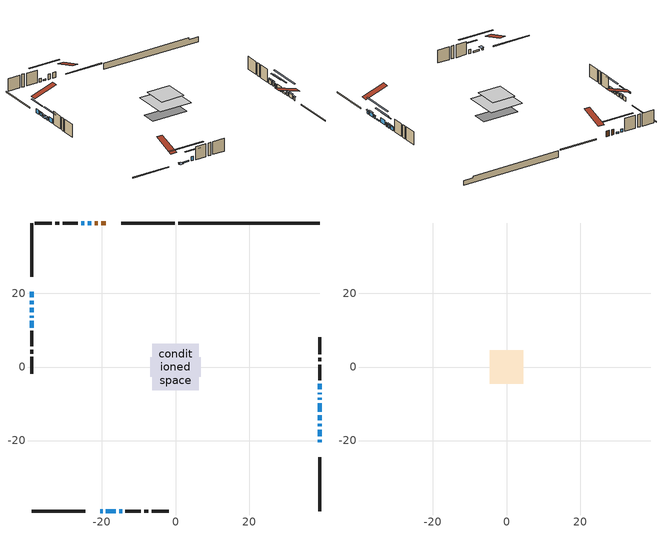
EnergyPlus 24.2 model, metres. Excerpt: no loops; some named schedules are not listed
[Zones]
conditioned space
 floor outside (Floor1 construction): -1.23,-1.23 -1.23,1.23 1.23,1.23 1.23,-1.23 z0.61
 floor adiabatic (AdiabaticFloorConstruction): -6.33,-6.33 -6.33,6.33 6.33,6.33 6.33,-6.33 z3.05
 floor foundation (Slab1 construction): -6.89,-2.71 -6.89,2.71 6.89,2.71 6.89,-2.71 z-1.83
 wall outside (RimJoist1 construction): -0.18,39.15 -14.77,39.15 / -39.15,-39.15 -24.56,-39.15 / -39.15,39.15 -39.15,24.56 / 39.15,-39.15 39.15,-24.56 z0.61:0.91
 wall outside (AdiabaticWallConstruction 1): -18.93,39.15 -20.16,39.15 / -21.08,39.15 -21.98,39.15 z0.61:2.64
 wall outside (AdiabaticWallConstruction): -20.4,-39.15 -19.84,-39.15 z0.61:1.02; 39.15,-20.4 39.15,-19.79 / -24.85,39.15 -25.59,39.15 z0.61:1.83; 39.15,-18.86 39.15,-17.03 / -39.15,20.4 -39.15,18.97 / 39.15,-6.02 39.15,-4.5 z0.61:2.13; 39.15,-16.1 39.15,-15.39 / -39.15,16.1 -39.15,14.88 / -39.15,13.95 -39.15,13.44 z0.61:1.63; -39.15,18.05 -39.15,17.03 z0.61:1.88; 39.15,-14.46 39.15,-13.14 / -22.9,39.15 -23.92,39.15 / -18.91,-39.15 -16.27,-39.15 z0.61:1.12; 39.15,-12.21 39.15,-9.83 / -39.15,12.52 -39.15,10.74 z0.61:2.39; 39.15,-8.9 39.15,-8.39 / 39.15,-7.46 39.15,-6.95 / -15.34,-39.15 -14.53,-39.15 z0.61:2.14
 wall outside (Wall1 construction): -26.52,39.15 -30.69,39.15 / -13.6,-39.15 -9.43,-39.15 / -39.15,9.81 -39.15,5.64 / 39.15,-3.57 39.15,0.6 z0.61:5.49
 wall outside (Wall2 construction): -31.62,39.15 -32.67,39.15 / -8.5,-39.15 -7.45,-39.15 / -39.15,4.71 -39.15,3.66 / 39.15,1.53 39.15,2.58 z0.61:5.49
 wall outside (Wall3 construction): -33.6,39.15 -38.22,39.15 / -6.52,-39.15 -1.9,-39.15 / -39.15,2.73 -39.15,-1.9 / 39.15,3.51 39.15,8.14 z0.61:5.49
 wall foundation (FoundationWall1 construction): 0.75,39.15,-1.83 0.75,39.15,0.61 35.31,39.15,0.61 35.31,39.15,-0.05 39.15,39.15,-0.05 39.15,39.15,-1.83
 window (WindowConstruction 13): -20.4,-39.15 -19.84,-39.15 z0.61:1.02
 window (WindowConstruction 7): 39.15,-20.4 39.15,-19.79 z0.61:1.83
 window (WindowConstruction 8): 39.15,-18.86 39.15,-17.03 z0.61:2.13
 window (WindowConstruction 9): 39.15,-16.1 39.15,-15.39 z0.61:1.62
 window (WindowConstruction 10): -39.15,20.4 -39.15,18.97 z0.61:2.13
 window (WindowConstruction 11): -39.15,18.05 -39.15,17.03 z0.61:1.88
 window (WindowConstruction 12): -39.15,16.1 -39.15,14.88 z0.61:1.62
 window (WindowConstruction 15): 39.15,-14.46 39.15,-13.14 z0.61:1.12
 window (WindowConstruction 16): -22.9,39.15 -23.92,39.15 z0.61:1.12
 window (WindowConstruction 17): -18.91,-39.15 -16.27,-39.15 z0.61:1.12
 window (WindowConstruction 14): -24.85,39.15 -25.59,39.15 z0.61:1.83
 window (WindowConstruction): 39.15,-12.21 39.15,-9.83 z0.61:2.39
 window (WindowConstruction 1): 39.15,-8.9 39.15,-8.39 z0.61:2.13
 window (WindowConstruction 2): 39.15,-7.46 39.15,-6.95 z0.61:2.13
 window (WindowConstruction 3): 39.15,-6.02 39.15,-4.5 z0.61:2.13
 window (WindowConstruction 4): -15.34,-39.15 -14.53,-39.15 z0.61:2.13
 window (WindowConstruction 5): -39.15,13.95 -39.15,13.44 z0.61:1.62
 window (WindowConstruction 6): -39.15,12.51 -39.15,10.74 z0.61:2.39
 door (Door): -18.94,39.15 -20.16,39.15 z0.61:2.64
 door (Door 1): -21.09,39.15 -21.97,39.15 z0.61:2.64
 ceiling adiabatic (AdiabaticFloorConstruction): 6.33,-6.33 6.33,6.33 -6.33,6.33 -6.33,-6.33 z3.05
attic - vented
 floor to conditioned space (Floor2 construction Reversed): -4.49,-4.49 -4.49,4.49 4.49,4.49 4.49,-4.49 z5.49
 roof outside (Roof1 construction): -18.01,39.15,5.49 -18.01,30.4,8.4 -15.7,30.4,8.4 -15.7,39.15,5.49; -21.33,-39.15,5.49 -21.33,-30.4,8.4 -23.63,-30.4,8.4 -23.63,-39.15,5.49; -39.15,21.33,5.49 -30.4,21.33,8.4 -30.4,23.63,8.4 -39.15,23.63,5.49; 39.15,-21.33,5.49 30.4,-21.33,8.4 30.4,-23.63,8.4 39.15,-23.63,5.49
shading: -19.54,-39.15 -20.7,-39.15 -20.7,-40.67 -19.54,-40.67 z1.31; 39.15,-19.59 39.15,-20.6 39.56,-20.6 39.56,-19.59 z2.03; 39.15,-16.83 39.15,-19.06 39.56,-19.06 39.56,-16.83 z2.34; 39.15,-15.19 39.15,-16.3 39.56,-16.3 39.56,-15.19 z1.83; -39.15,16.33 -39.15,23.04 -39.56,23.04 -39.56,16.33 z4.77; -39.15,16.83 -39.15,18.25 -39.56,18.25 -39.56,16.83 z2.08; -39.15,14.68 -39.15,16.3 -39.56,16.3 -39.56,14.68 z1.83; 39.15,-7.45 39.15,-20.15 39.56,-20.15 39.56,-7.45 z6.81; -29.61,39.15 -17.21,39.15 -17.21,39.56 -29.61,39.56 z6.81; -10.58,-39.15 -24.6,-39.15 -24.6,-39.56 -10.58,-39.56 z6.81; 39.15,-7.19 39.15,-14.85 39.56,-14.85 39.56,-7.19 z5.03; 39.15,-5.75 39.15,-11.54 39.56,-11.54 39.56,-5.75 z4.77; 39.15,-6.75 39.15,-7.66 39.56,-7.66 39.56,-6.75 z2.34; 39.15,-4.3 39.15,-6.22 39.56,-6.22 39.56,-4.3 z2.34; -11.89,-39.15 -17.98,-39.15 -17.98,-39.56 -11.89,-39.56 z4.77; -39.15,13.15 -39.15,14.25 -40.67,14.25 -40.67,13.15 z1.92; -39.15,8.1 -39.15,15.15 -39.56,15.15 -39.56,8.1 z5.03
[Building]
Building 1: Terrain=Suburbs
[Site:Location]
Edmonton Intl AP_AB: Latitude {deg}=53.31; Longitude {deg}=-113.58; Time Zone {hr}=-7; Elevation {m}=723; Keep Site Location Information=Yes
[Site:GroundTemperature:Shallow]
-1.56185, -3.61833, -3.78302, -2.80711, 1.11059, 5.01004, 8.39065, 10.5322, 10.7141, 8.97234, 5.67794, 1.89811
[Site:WaterMainsTemperature]
Calculation Method=Schedule; Temperature Schedule=mains temperature schedule
[Material] Roughness=Rough; Thermal Absorptance=0.9
Name | Thickness {m} | Conductivity {W/m-K} | Density {kg/m3} | Specific Heat {J/kg-K} | Solar Absorptance | Visible Absorptance
asphalt or fiberglass shingles | 0.00635 | 0.162714 | 1121.4 | 1465.45 | 0.4 | 0.4
ceiling loosefill ins | 0.254 | 0.0480833 | 16.02 | 1046.75 | 0.7 | 0.7
ceiling stud and cavity | 0.1397 | 0.0837774 | 65.682 | 1177.47 | 0.7 | 0.7
concrete 4.0 in. | 0.1016 | 1.803125 | 2242.8 | 837.4 | 0.7 | 0.7
concrete 8.0 in. | 0.2032 | 1.803125 | 2242.8 | 837.4 | 0.7 | 0.7
door material | 0.04445 | 0.053851 | 512.64 | 1214.23 | 0.7 | 0.7
exterior vertical ins | 0.0150084 | 0.029427 | 32.04 | 1214.23 | 0.7 | 0.7
floor covering | 0.0127 | 0.0433444 | 54.468 | 1339.84 | 0.6 | 0.6
floor rigid ins; rim joist rigid ins; wall rigid ins | 0.051816 | 0.029427 | 32.04 | 1214.23 | 0.7 | 0.7
floor rigid ins 1; wall rigid ins 1 | 0.512978 | 0.029427 | 32.04 | 1214.23 | 0.7 | 0.7
floor stud and cavity | 0.1397 | 0.094203 | 92.3553 | 1139.71 | 0.7 | 0.7
floor stud and cavity 1 | 0.1397 | 1.75129 | 37.0049 | 1207.88 | 0.7 | 0.7
furniture material conditioned space 1 | 0.1524 | 0.115458 | 640.8 | 1214.23 | 0.6 | 0.6
gypsum board | 0.0127 | 0.160291 | 801 | 837.4 | 0.6 | 0.6
gypsum board 1 | 0.0127 | 0.160291 | 801 | 837.4 | 0.7 | 0.7
osb sheathing 0.5 in. | 0.0127 | 0.115458 | 512.64 | 1214.23 | 0.7 | 0.7
osb sheathing 0.75 in. | 0.01905 | 0.115458 | 512.64 | 1214.23 | 0.7 | 0.7
osb sheathing 2.0 in. | 0.0508 | 0.115458 | 512.64 | 1214.23 | 0.7 | 0.7
rim joist stud and cavity | 0.0508 | 0.0449671 | 125.044 | 1163.47 | 0.6 | 0.6
wall stud and cavity | 0.1397 | 0.247165 | 139.0536 | 1170.24 | 0.7 | 0.7
wall stud and cavity 1 | 0.1397 | 0.376025 | 139.0536 | 1170.24 | 0.7 | 0.7
wall stud and cavity 2 | 0.1397 | 0.255936 | 139.0536 | 1170.24 | 0.7 | 0.7
wall stud and cavity 3 | 0.0889 | 0.380278 | 52.3479 | 1209.89 | 0.7 | 0.7
wall stud and cavity 4 | 0.0889 | 0.391764 | 83.0341 | 1211.67 | 0.7 | 0.7
wood siding | 0.0254 | 0.102417 | 544.68 | 1172.36 | 0.4 | 0.4
wood siding 1; wood siding 2; wood siding 3 | 0.0254 | 0.102417 | 544.68 | 1172.36 | 0.7 | 0.7
[WindowMaterial:SimpleGlazingSystem]
Name | U-Factor {W/m2-K} | Solar Heat Gain Coefficient
WindowMaterial | 2.87988 | 0.7
WindowMaterial 1 | 3.00253 | 0.51
WindowMaterial 10 | 2.92814 | 0.66
WindowMaterial 11 | 2.94518 | 0.59
WindowMaterial 12 | 3.298918 | 0.53
WindowMaterial 13 | 3.310274 | 0.62
WindowMaterial 14 | 5.05796 | 0.5
WindowMaterial 15 | 5.10679 | 0.5
WindowMaterial 2 | 2.90089 | 0.68
WindowMaterial 3 | 2.93609 | 0.65
WindowMaterial 4 | 2.992306 | 0.59
WindowMaterial 5 | 2.88953 | 0.69
WindowMaterial 6 | 2.986628 | 0.53
WindowMaterial 7 | 2.89408 | 0.69
WindowMaterial 8 | 2.97868 | 0.54
WindowMaterial 9 | 2.91679 | 0.63
[Construction]
AdiabaticFloorConstruction: floor stud and cavity 1, floor rigid ins 1, osb sheathing 0.75 in., floor covering
AdiabaticWallConstruction: wood siding 2, wall rigid ins 1, wall stud and cavity 3, gypsum board
AdiabaticWallConstruction 1: wood siding 3, wall rigid ins 1, wall stud and cavity 3, gypsum board
Door; Door 1: door material
Floor1 construction: floor stud and cavity, floor rigid ins, osb sheathing 0.75 in., floor covering
Floor2 construction Reversed: gypsum board, ceiling stud and cavity, ceiling loosefill ins
FoundationWall1 construction: concrete 8.0 in., gypsum board 1
furniture construction conditioned space 1: furniture material conditioned space 1
PartitionWallConstruction: gypsum board, wall stud and cavity 4, gypsum board
RimJoist1 construction: wood siding 1, rim joist rigid ins, osb sheathing 2.0 in., rim joist stud and cavity
Roof1 construction: asphalt or fiberglass shingles
Slab1 construction: concrete 4.0 in.
Wall1 construction: wood siding, wall rigid ins, osb sheathing 0.5 in., wall stud and cavity, gypsum board
Wall2 construction: wood siding, wall rigid ins, osb sheathing 0.5 in., wall stud and cavity 1, gypsum board
Wall3 construction: wood siding, wall rigid ins, osb sheathing 0.5 in., wall stud and cavity 2, gypsum board
WindowConstruction: WindowMaterial
WindowConstruction 1; WindowConstruction 2: WindowMaterial 1
WindowConstruction 10: WindowMaterial 9
WindowConstruction 11: WindowMaterial 10
WindowConstruction 12: WindowMaterial 11
WindowConstruction 13: WindowMaterial 12
WindowConstruction 14: WindowMaterial 13
WindowConstruction 15; WindowConstruction 17: WindowMaterial 14
WindowConstruction 16: WindowMaterial 15
WindowConstruction 3: WindowMaterial 2
WindowConstruction 4: WindowMaterial 3
WindowConstruction 5: WindowMaterial 4
WindowConstruction 6: WindowMaterial 5
WindowConstruction 7: WindowMaterial 6
WindowConstruction 8: WindowMaterial 7
WindowConstruction 9: WindowMaterial 8
[Zone] Multiplier=1; Part of Total Floor Area=Yes
Name | Volume {m3}
attic - vented | 38.2084
conditioned space | 657.4
[Space]
Name | Zone | Volume {m3}
attic - vented 1 | attic - vented | 38.2084
conditioned space 1 | conditioned space | 657.4
[ZoneInfiltration:EffectiveLeakageArea]
infil attic - vented 1: Zone or Space=attic - vented 1; Schedule=Always On Discrete; Effective Air Leakage Area {cm2}=2806.96; Stack Coefficient=0.000202815; Wind Coefficient=9.6221e-06
[ZoneMixing]
whole house fan mix: Zone or Space=attic - vented; Schedule=Always On Continuous; Design Flow Rate Calculation Method=Flow/Zone; Design Flow Rate {m3/s}=0; Source Zone or Space=conditioned space
[SurfaceProperty:ExposedFoundationPerimeter]
Slab1: Exposed Perimeter Calculation Method=TotalExposedPerimeter; Total Exposed Perimeter {m}=38.404
[InternalMass] Zone or ZoneList=conditioned space; Space or SpaceList=conditioned space 1
Name | Construction | Surface Area {m2}
furniture mass conditioned space 1 | furniture construction conditioned space 1 | 96.4718
partition wall mass | PartitionWallConstruction | 241.18
[Lights]
interior lighting: Zone or ZoneList or Space or SpaceList=conditioned space 1; Schedule=interior lighting schedule; Design Level Calculation Method=LightingLevel; Lighting Level {W}=343.2; Return Air Fraction=0; Fraction Radiant=0.6; Fraction Visible=0.2; Fraction Replaceable=1
[People]
occupants: Zone or ZoneList or Space or SpaceList=conditioned space 1; Number of People Schedule=occupants schedule; Number of People Calculation Method=People; Number of People=3; Fraction Radiant=0.314171; Sensible Heat Fraction=0.56303; Activity Level Schedule=occupants activity schedule; Carbon Dioxide Generation Rate {m3/s-W}=0; Enable ASHRAE 55 Comfort Warnings=No; Mean Radiant Temperature Calculation Type=EnclosureAveraged
[ElectricEquipment] Zone or ZoneList or Space or SpaceList=conditioned space 1; Design Level Calculation Method=EquipmentLevel
Name | Schedule | Design Level {W} | Fraction Latent | Fraction Radiant | Fraction Lost
clothes dryer | clothes dryer schedule | 140.772 | 0.015 | 0.081 | 0.85
clothes washer | clothes washer schedule | 32.1985 | 0.03 | 0.162 | 0.7
cooking range | cooking range schedule | 215.147 | 0.08 | 0.432 | 0.2
dishwasher | dishwasher schedule | 66.8632 | 0.3 | 0.18 | 0.4
fridge | fridge schedule | 72.9452 | 0 | 0.6 | 0
mech vent bath fan 0 | mech vent bath fan 0 schedule | 50.2 | 0 | 0 | 1
mech vent bath fan 1 | mech vent bath fan 1 schedule | 50.2 | 0 | 0 | 1
mech vent house fan | mech vent house fan schedule | 0 | 0 | 0 | 1
mech vent house fan cfis | mech vent house fan cfis schedule | 0 | 0 | 0 | 0
mech vent range fan 0 | mech vent range fan 0 schedule | 57 | 0 | 0 | 1
misc plug loads | misc plug loads schedule | 494.7 | 0.045 | 0.513 | 0.1
whole house fan | Always On Discrete | 0 | 0 | 0 | 1
[OtherEquipment] Zone or ZoneList or Space or SpaceList=conditioned space 1; Design Level Calculation Method=EquipmentLevel
Name | Fuel Type | Schedule | Design Level {W} | Fraction Latent | Fraction Radiant | Fraction Lost
clothes dryer 1 | Electricity | clothes dryer schedule | 0 | 0.015 | 0.081 | 0.85
cooking range 1 | Electricity | cooking range schedule | 0 | 0.08 | 0.432 | 0.2
general water use latent | None | general water use schedule | 62.594 | 1 | 0 | 0
general water use sensible | None | general water use schedule | -61.6891 | 0 | 0.6 | 0
mech vent house fan latent load | None | Always On Discrete | 0 | 1 | 0 | 0
mech vent house fan sensible load | None | Always On Discrete | 0 | 0 | 0 | 0
water heater energy adjustment1 | NaturalGas | Always On Discrete | 0.01 | 0 | 0 | 1
[ZoneInfiltration:DesignFlowRate] Zone or ZoneList or Space or SpaceList=conditioned space 1; Schedule=Always On Discrete; Design Flow Rate Calculation Method=Flow/Zone; Design Flow Rate {m3/s}=0
infil flow; natural vent flow; whole house fan flow
[Foundation:Kiva]
Foundation Kiva 1: Initial Indoor Air Temperature {C}=18; Wall Height Above Grade {m}=0.609996; Wall Depth Below Slab {m}=0.2032; Custom Block Material Name 1=exterior vertical ins; Custom Block Depth 1 {m}=2.43998; Custom Block X Position 1 {m}=0.2159; Custom Block Z Position 1 {m}=0
[Foundation:Kiva:Settings]
Soil Conductivity {W/m-K}=0.849921; Soil Density {kg/m3}=1842.3; Soil Specific Heat {J/kg-K}=418.7; Ground Solar Absorptivity=0.9; Ground Thermal Absorptivity=0.9; Ground Surface Roughness {m}=0.03; Far-Field Width {m}=40; Deep-Ground Boundary Condition=ZeroFlux; Deep-Ground Depth {m}=40; Minimum Cell Dimension {m}=0.2; Maximum Cell Growth Coefficient=3; Simulation Timestep=Timestep
[Exterior:Lights]
exterior lighting: Schedule=exterior lighting schedule; Design Level {W}=75.6
[Schedule:Constant]
Name | Hourly Value
Always On Continuous; mech vent house fan schedule; mech vent house fan cfis schedule; Always On Discrete | 1
occupants activity schedule | 117.228
fridge schedule | 0
[Schedule:Week:Daily]
interior lighting schedule Week Rule - Jan1-Jan27: interior lighting schedule day, interior lighting schedule day, interior lighting schedule day, interior lighting schedule day, interior lighting schedule day, interior lighting schedule day, interior lighting schedule day, interior lighting schedule default day, interior lighting schedule default day, interior lighting schedule default day, interior lighting schedule default day, interior lighting schedule default day
interior lighting schedule Week Rule - Jan28-Feb3: interior lighting schedule day, interior lighting schedule day, interior lighting schedule day, interior lighting schedule day, interior lighting schedule day 1, interior lighting schedule day 1, interior lighting schedule day 1, interior lighting schedule default day, interior lighting schedule default day, interior lighting schedule default day, interior lighting schedule default day, interior lighting schedule default day
interior lighting schedule Week Rule - Feb4-Feb24: interior lighting schedule day 1, interior lighting schedule day 1, interior lighting schedule day 1, interior lighting schedule day 1, interior lighting schedule day 1, interior lighting schedule day 1, interior lighting schedule day 1, interior lighting schedule default day, interior lighting schedule default day, interior lighting schedule default day, interior lighting schedule default day, interior lighting schedule default day
interior lighting schedule Week Rule - Feb25-Mar3: interior lighting schedule day 1, interior lighting schedule day 1, interior lighting schedule day 1, interior lighting schedule day 1, interior lighting schedule day 2, interior lighting schedule day 2, interior lighting schedule day 2, interior lighting schedule default day, interior lighting schedule default day, interior lighting schedule default day, interior lighting schedule default day, interior lighting schedule default day
interior lighting schedule Week Rule - Mar4-Mar31: interior lighting schedule day 2, interior lighting schedule day 2, interior lighting schedule day 2, interior lighting schedule day 2, interior lighting schedule day 2, interior lighting schedule day 2, interior lighting schedule day 2, interior lighting schedule default day, interior lighting schedule default day, interior lighting schedule default day, interior lighting schedule default day, interior lighting schedule default day
interior lighting schedule Week Rule - Apr1-Apr28: interior lighting schedule day 3, interior lighting schedule day 3, interior lighting schedule day 3, interior lighting schedule day 3, interior lighting schedule day 3, interior lighting schedule day 3, interior lighting schedule day 3, interior lighting schedule default day, interior lighting schedule default day, interior lighting schedule default day, interior lighting schedule default day, interior lighting schedule default day
interior lighting schedule Week Rule - Apr29-May5: interior lighting schedule day 3, interior lighting schedule day 3, interior lighting schedule day 4, interior lighting schedule day 4, interior lighting schedule day 4, interior lighting schedule day 4, interior lighting schedule day 4, interior lighting schedule default day, interior lighting schedule default day, interior lighting schedule default day, interior lighting schedule default day, interior lighting schedule default day
interior lighting schedule Week Rule - May6-May26: interior lighting schedule day 4, interior lighting schedule day 4, interior lighting schedule day 4, interior lighting schedule day 4, interior lighting schedule day 4, interior lighting schedule day 4, interior lighting schedule day 4, interior lighting schedule default day, interior lighting schedule default day, interior lighting schedule default day, interior lighting schedule default day, interior lighting schedule default day
interior lighting schedule Week Rule - May27-Jun2: interior lighting schedule day 4, interior lighting schedule day 4, interior lighting schedule day 4, interior lighting schedule day 4, interior lighting schedule day 4, interior lighting schedule day 5, interior lighting schedule day 5, interior lighting schedule default day, interior lighting schedule default day, interior lighting schedule default day, interior lighting schedule default day, interior lighting schedule default day
interior lighting schedule Week Rule - Jun3-Jun30: interior lighting schedule day 5, interior lighting schedule day 5, interior lighting schedule day 5, interior lighting schedule day 5, interior lighting schedule day 5, interior lighting schedule day 5, interior lighting schedule day 5, interior lighting schedule default day, interior lighting schedule default day, interior lighting schedule default day, interior lighting schedule default day, interior lighting schedule default day
interior lighting schedule Week Rule - Jul1-Jul28: interior lighting schedule day 6, interior lighting schedule day 6, interior lighting schedule day 6, interior lighting schedule day 6, interior lighting schedule day 6, interior lighting schedule day 6, interior lighting schedule day 6, interior lighting schedule default day, interior lighting schedule default day, interior lighting schedule default day, interior lighting schedule default day, interior lighting schedule default day
interior lighting schedule Week Rule - Jul29-Aug4: interior lighting schedule day 6, interior lighting schedule day 6, interior lighting schedule day 6, interior lighting schedule day 7, interior lighting schedule day 7, interior lighting schedule day 7, interior lighting schedule day 7, interior lighting schedule default day, interior lighting schedule default day, interior lighting schedule default day, interior lighting schedule default day, interior lighting schedule default day
interior lighting schedule Week Rule - Aug5-Aug25: interior lighting schedule day 7, interior lighting schedule day 7, interior lighting schedule day 7, interior lighting schedule day 7, interior lighting schedule day 7, interior lighting schedule day 7, interior lighting schedule day 7, interior lighting schedule default day, interior lighting schedule default day, interior lighting schedule default day, interior lighting schedule default day, interior lighting schedule default day
interior lighting schedule Week Rule - Aug26-Sep1: interior lighting schedule day 7, interior lighting schedule day 7, interior lighting schedule day 7, interior lighting schedule day 7, interior lighting schedule day 7, interior lighting schedule day 7, interior lighting schedule day 8, interior lighting schedule default day, interior lighting schedule default day, interior lighting schedule default day, interior lighting schedule default day, interior lighting schedule default day
interior lighting schedule Week Rule - Sep2-Sep29: interior lighting schedule day 8, interior lighting schedule day 8, interior lighting schedule day 8, interior lighting schedule day 8, interior lighting schedule day 8, interior lighting schedule day 8, interior lighting schedule day 8, interior lighting schedule default day, interior lighting schedule default day, interior lighting schedule default day, interior lighting schedule default day, interior lighting schedule default day
interior lighting schedule Week Rule - Sep30-Oct6: interior lighting schedule day 8, interior lighting schedule day 9, interior lighting schedule day 9, interior lighting schedule day 9, interior lighting schedule day 9, interior lighting schedule day 9, interior lighting schedule day 9, interior lighting schedule default day, interior lighting schedule default day, interior lighting schedule default day, interior lighting schedule default day, interior lighting schedule default day
interior lighting schedule Week Rule - Oct7-Oct27: interior lighting schedule day 9, interior lighting schedule day 9, interior lighting schedule day 9, interior lighting schedule day 9, interior lighting schedule day 9, interior lighting schedule day 9, interior lighting schedule day 9, interior lighting schedule default day, interior lighting schedule default day, interior lighting schedule default day, interior lighting schedule default day, interior lighting schedule default day
interior lighting schedule Week Rule - Oct28-Nov3: interior lighting schedule day 9, interior lighting schedule day 9, interior lighting schedule day 9, interior lighting schedule day 9, interior lighting schedule day 10, interior lighting schedule day 10, interior lighting schedule day 10, interior lighting schedule default day, interior lighting schedule default day, interior lighting schedule default day, interior lighting schedule default day, interior lighting schedule default day
interior lighting schedule Week Rule - Nov4-Nov24: interior lighting schedule day 10, interior lighting schedule day 10, interior lighting schedule day 10, interior lighting schedule day 10, interior lighting schedule day 10, interior lighting schedule day 10, interior lighting schedule day 10, interior lighting schedule default day, interior lighting schedule default day, interior lighting schedule default day, interior lighting schedule default day, interior lighting schedule default day
interior lighting schedule Week Rule - Nov25-Dec1: interior lighting schedule day 10, interior lighting schedule day 10, interior lighting schedule day 10, interior lighting schedule day 10, interior lighting schedule day 10, interior lighting schedule day 10, interior lighting schedule day 11, interior lighting schedule default day, interior lighting schedule default day, interior lighting schedule default day, interior lighting schedule default day, interior lighting schedule default day
interior lighting schedule Week Rule - Dec2-Dec31: interior lighting schedule day 11, interior lighting schedule day 11, interior lighting schedule day 11, interior lighting schedule day 11, interior lighting schedule day 11, interior lighting schedule day 11, interior lighting schedule day 11, interior lighting schedule default day, interior lighting schedule default day, interior lighting schedule default day, interior lighting schedule default day, interior lighting schedule default day
occupants schedule Week Rule - Jan1-Dec31: occupants schedule day, occupants schedule day, occupants schedule day, occupants schedule day, occupants schedule day, occupants schedule day, occupants schedule day, occupants schedule default day, occupants schedule default day, occupants schedule default day, occupants schedule default day, occupants schedule default day
clothes dryer schedule Week Rule - Jan1-Dec31: clothes dryer schedule day, clothes dryer schedule day, clothes dryer schedule day, clothes dryer schedule day, clothes dryer schedule day, clothes dryer schedule day, clothes dryer schedule day, clothes dryer schedule default day, clothes dryer schedule default day, clothes dryer schedule default day, clothes dryer schedule default day, clothes dryer schedule default day
clothes washer schedule Week Rule - Jan1-Dec31: clothes washer schedule day, clothes washer schedule day, clothes washer schedule day, clothes washer schedule day, clothes washer schedule day, clothes washer schedule day, clothes washer schedule day, clothes washer schedule default day, clothes washer schedule default day, clothes washer schedule default day, clothes washer schedule default day, clothes washer schedule default day
cooking range schedule Week Rule - Jan1-Dec31: cooking range schedule day, cooking range schedule day, cooking range schedule day, cooking range schedule day, cooking range schedule day, cooking range schedule day, cooking range schedule day, cooking range schedule default day, cooking range schedule default day, cooking range schedule default day, cooking range schedule default day, cooking range schedule default day
dishwasher schedule Week Rule - Jan1-Dec31: dishwasher schedule day, dishwasher schedule day, dishwasher schedule day, dishwasher schedule day, dishwasher schedule day, dishwasher schedule day, dishwasher schedule day, dishwasher schedule default day, dishwasher schedule default day, dishwasher schedule default day, dishwasher schedule default day, dishwasher schedule default day
mech vent bath fan 0 schedule Week Rule - Jan1-Dec31: mech vent bath fan 0 schedule day, mech vent bath fan 0 schedule day, mech vent bath fan 0 schedule day, mech vent bath fan 0 schedule day, mech vent bath fan 0 schedule day, mech vent bath fan 0 schedule day, mech vent bath fan 0 schedule day, mech vent bath fan 0 schedule default day, mech vent bath fan 0 schedule default day, mech vent bath fan 0 schedule default day, mech vent bath fan 0 schedule default day, mech vent bath fan 0 schedule default day
mech vent bath fan 1 schedule Week Rule - Jan1-Dec31: mech vent bath fan 1 schedule day, mech vent bath fan 1 schedule day, mech vent bath fan 1 schedule day, mech vent bath fan 1 schedule day, mech vent bath fan 1 schedule day, mech vent bath fan 1 schedule day, mech vent bath fan 1 schedule day, mech vent bath fan 1 schedule default day, mech vent bath fan 1 schedule default day, mech vent bath fan 1 schedule default day, mech vent bath fan 1 schedule default day, mech vent bath fan 1 schedule default day
mech vent range fan 0 schedule Week Rule - Jan1-Dec31: mech vent range fan 0 schedule day, mech vent range fan 0 schedule day, mech vent range fan 0 schedule day, mech vent range fan 0 schedule day, mech vent range fan 0 schedule day, mech vent range fan 0 schedule day, mech vent range fan 0 schedule day, mech vent range fan 0 schedule default day, mech vent range fan 0 schedule default day, mech vent range fan 0 schedule default day, mech vent range fan 0 schedule default day, mech vent range fan 0 schedule default day
misc plug loads schedule Week Rule - Jan1-Dec31: misc plug loads schedule day, misc plug loads schedule day, misc plug loads schedule day, misc plug loads schedule day, misc plug loads schedule day, misc plug loads schedule day, misc plug loads schedule day, misc plug loads schedule default day, misc plug loads schedule default day, misc plug loads schedule default day, misc plug loads schedule default day, misc plug loads schedule default day
general water use schedule Week Rule - Jan1-Dec31: general water use schedule day, general water use schedule day, general water use schedule day, general water use schedule day, general water use schedule day, general water use schedule day, general water use schedule day, general water use schedule default day, general water use schedule default day, general water use schedule default day, general water use schedule default day, general water use schedule default day
exterior lighting schedule Week Rule - Jan1-Jan27: exterior lighting schedule day, exterior lighting schedule day, exterior lighting schedule day, exterior lighting schedule day, exterior lighting schedule day, exterior lighting schedule day, exterior lighting schedule day, exterior lighting schedule default day, exterior lighting schedule default day, exterior lighting schedule default day, exterior lighting schedule default day, exterior lighting schedule default day
exterior lighting schedule Week Rule - Jan28-Feb3: exterior lighting schedule day, exterior lighting schedule day, exterior lighting schedule day, exterior lighting schedule day, exterior lighting schedule day 1, exterior lighting schedule day 1, exterior lighting schedule day 1, exterior lighting schedule default day, exterior lighting schedule default day, exterior lighting schedule default day, exterior lighting schedule default day, exterior lighting schedule default day
exterior lighting schedule Week Rule - Feb4-Feb24: exterior lighting schedule day 1, exterior lighting schedule day 1, exterior lighting schedule day 1, exterior lighting schedule day 1, exterior lighting schedule day 1, exterior lighting schedule day 1, exterior lighting schedule day 1, exterior lighting schedule default day, exterior lighting schedule default day, exterior lighting schedule default day, exterior lighting schedule default day, exterior lighting schedule default day
exterior lighting schedule Week Rule - Feb25-Mar3: exterior lighting schedule day 1, exterior lighting schedule day 1, exterior lighting schedule day 1, exterior lighting schedule day 1, exterior lighting schedule day 2, exterior lighting schedule day 2, exterior lighting schedule day 2, exterior lighting schedule default day, exterior lighting schedule default day, exterior lighting schedule default day, exterior lighting schedule default day, exterior lighting schedule default day
exterior lighting schedule Week Rule - Mar4-Mar31: exterior lighting schedule day 2, exterior lighting schedule day 2, exterior lighting schedule day 2, exterior lighting schedule day 2, exterior lighting schedule day 2, exterior lighting schedule day 2, exterior lighting schedule day 2, exterior lighting schedule default day, exterior lighting schedule default day, exterior lighting schedule default day, exterior lighting schedule default day, exterior lighting schedule default day
exterior lighting schedule Week Rule - Apr1-Apr28: exterior lighting schedule day 3, exterior lighting schedule day 3, exterior lighting schedule day 3, exterior lighting schedule day 3, exterior lighting schedule day 3, exterior lighting schedule day 3, exterior lighting schedule day 3, exterior lighting schedule default day, exterior lighting schedule default day, exterior lighting schedule default day, exterior lighting schedule default day, exterior lighting schedule default day
exterior lighting schedule Week Rule - Apr29-May5: exterior lighting schedule day 3, exterior lighting schedule day 3, exterior lighting schedule day 4, exterior lighting schedule day 4, exterior lighting schedule day 4, exterior lighting schedule day 4, exterior lighting schedule day 4, exterior lighting schedule default day, exterior lighting schedule default day, exterior lighting schedule default day, exterior lighting schedule default day, exterior lighting schedule default day
exterior lighting schedule Week Rule - May6-May26: exterior lighting schedule day 4, exterior lighting schedule day 4, exterior lighting schedule day 4, exterior lighting schedule day 4, exterior lighting schedule day 4, exterior lighting schedule day 4, exterior lighting schedule day 4, exterior lighting schedule default day, exterior lighting schedule default day, exterior lighting schedule default day, exterior lighting schedule default day, exterior lighting schedule default day
exterior lighting schedule Week Rule - May27-Jun2: exterior lighting schedule day 4, exterior lighting schedule day 4, exterior lighting schedule day 4, exterior lighting schedule day 4, exterior lighting schedule day 4, exterior lighting schedule day 5, exterior lighting schedule day 5, exterior lighting schedule default day, exterior lighting schedule default day, exterior lighting schedule default day, exterior lighting schedule default day, exterior lighting schedule default day
exterior lighting schedule Week Rule - Jun3-Jun30: exterior lighting schedule day 5, exterior lighting schedule day 5, exterior lighting schedule day 5, exterior lighting schedule day 5, exterior lighting schedule day 5, exterior lighting schedule day 5, exterior lighting schedule day 5, exterior lighting schedule default day, exterior lighting schedule default day, exterior lighting schedule default day, exterior lighting schedule default day, exterior lighting schedule default day
exterior lighting schedule Week Rule - Jul1-Jul28: exterior lighting schedule day 6, exterior lighting schedule day 6, exterior lighting schedule day 6, exterior lighting schedule day 6, exterior lighting schedule day 6, exterior lighting schedule day 6, exterior lighting schedule day 6, exterior lighting schedule default day, exterior lighting schedule default day, exterior lighting schedule default day, exterior lighting schedule default day, exterior lighting schedule default day
[Schedule:Year]
interior lighting schedule: interior lighting schedule Week Rule - Jan1-Jan27, 1, 1, 1, 27, interior lighting schedule Week Rule - Jan28-Feb3, 1, 28, 2, 3, interior lighting schedule Week Rule - Feb4-Feb24, 2, 4, 2, 24, interior lighting schedule Week Rule - Feb25-Mar3, 2, 25, 3, 3, interior lighting schedule Week Rule - Mar4-Mar31, 3, 4, 3, 31, interior lighting schedule Week Rule - Apr1-Apr28, 4, 1, 4, 28, interior lighting schedule Week Rule - Apr29-May5, 4, 29, 5, 5, interior lighting schedule Week Rule - May6-May26, 5, 6, 5, 26, interior lighting schedule Week Rule - May27-Jun2, 5, 27, 6, 2, interior lighting schedule Week Rule - Jun3-Jun30, 6, 3, 6, 30, interior lighting schedule Week Rule - Jul1-Jul28, 7, 1, 7, 28, interior lighting schedule Week Rule - Jul29-Aug4, 7, 29, 8, 4, interior lighting schedule Week Rule - Aug5-Aug25, 8, 5, 8, 25, interior lighting schedule Week Rule - Aug26-Sep1, 8, 26, 9, 1, interior lighting schedule Week Rule - Sep2-Sep29, 9, 2, 9, 29, interior lighting schedule Week Rule - Sep30-Oct6, 9, 30, 10, 6, interior lighting schedule Week Rule - Oct7-Oct27, 10, 7, 10, 27, interior lighting schedule Week Rule - Oct28-Nov3, 10, 28, 11, 3, interior lighting schedule Week Rule - Nov4-Nov24, 11, 4, 11, 24, interior lighting schedule Week Rule - Nov25-Dec1, 11, 25, 12, 1, interior lighting schedule Week Rule - Dec2-Dec31, 12, 2, 12, 31
occupants schedule: occupants schedule Week Rule - Jan1-Dec31, 1, 1, 12, 31
clothes dryer schedule: clothes dryer schedule Week Rule - Jan1-Dec31, 1, 1, 12, 31
clothes washer schedule: clothes washer schedule Week Rule - Jan1-Dec31, 1, 1, 12, 31
cooking range schedule: cooking range schedule Week Rule - Jan1-Dec31, 1, 1, 12, 31
dishwasher schedule: dishwasher schedule Week Rule - Jan1-Dec31, 1, 1, 12, 31
mech vent bath fan 0 schedule: mech vent bath fan 0 schedule Week Rule - Jan1-Dec31, 1, 1, 12, 31
mech vent bath fan 1 schedule: mech vent bath fan 1 schedule Week Rule - Jan1-Dec31, 1, 1, 12, 31
mech vent range fan 0 schedule: mech vent range fan 0 schedule Week Rule - Jan1-Dec31, 1, 1, 12, 31
misc plug loads schedule: misc plug loads schedule Week Rule - Jan1-Dec31, 1, 1, 12, 31
general water use schedule: general water use schedule Week Rule - Jan1-Dec31, 1, 1, 12, 31
exterior lighting schedule: exterior lighting schedule Week Rule - Jan1-Jan27, 1, 1, 1, 27, exterior lighting schedule Week Rule - Jan28-Feb3, 1, 28, 2, 3, exterior lighting schedule Week Rule - Feb4-Feb24, 2, 4, 2, 24, exterior lighting schedule Week Rule - Feb25-Mar3, 2, 25, 3, 3, exterior lighting schedule Week Rule - Mar4-Mar31, 3, 4, 3, 31, exterior lighting schedule Week Rule - Apr1-Apr28, 4, 1, 4, 28, exterior lighting schedule Week Rule - Apr29-May5, 4, 29, 5, 5, exterior lighting schedule Week Rule - May6-May26, 5, 6, 5, 26, exterior lighting schedule Week Rule - May27-Jun2, 5, 27, 6, 2, exterior lighting schedule Week Rule - Jun3-Jun30, 6, 3, 6, 30, exterior lighting schedule Week Rule - Jul1-Jul28, 7, 1, 7, 28, exterior lighting schedule Week Rule - Jul29-Aug4, 7, 29, 8, 4, exterior lighting schedule Week Rule - Aug5-Aug25, 8, 5, 8, 25, exterior lighting schedule Week Rule - Aug26-Sep1, 8, 26, 9, 1, exterior lighting schedule Week Rule - Sep2-Sep29, 9, 2, 9, 29, exterior lighting schedule Week Rule - Sep30-Oct6, 9, 30, 10, 6, exterior lighting schedule Week Rule - Oct7-Oct27, 10, 7, 10, 27, exterior lighting schedule Week Rule - Oct28-Nov3, 10, 28, 11, 3, exterior lighting schedule Week Rule - Nov4-Nov24, 11, 4, 11, 24, exterior lighting schedule Week Rule - Nov25-Dec1, 11, 25, 12, 1, exterior lighting schedule Week Rule - Dec2-Dec31, 12, 2, 12, 31
[Schedule:Compact]
mains temperature schedule: Through: 01/01, For: AllDays, Until: 24:00, 3.97167, Through: 01/02, For: AllDays, Until: 24:00, 3.90778, Through: 01/03, For: AllDays, Until: 24:00, 3.84556, Through: 01/04, For: AllDays, Until: 24:00, 3.78389, Through: 01/05, For: AllDays, Until: 24:00, 3.72278, Through: 01/06, For: AllDays, Until: 24:00, 3.66278, Through: 01/07, For: AllDays, Until: 24:00, 3.60389, Through: 01/08, For: AllDays, Until: 24:00, 3.54556, Through: 01/09, For: AllDays, Until: 24:00, 3.48833, Through: 01/10, For: AllDays, Until: 24:00, 3.43167, Through: 01/11, For: AllDays, Until: 24:00, 3.37611, Through: 01/12, For: AllDays, Until: 24:00, 3.32167, Through: 01/13, For: AllDays, Until: 24:00, 3.26833, Through: 01/14, For: AllDays, Until: 24:00, 3.21556, Through: 01/15, For: AllDays, Until: 24:00, 3.16444, Through: 01/16, For: AllDays, Until: 24:00, 3.11389, Through: 01/17, For: AllDays, Until: 24:00, 3.06444, Through: 01/18, For: AllDays, Until: 24:00, 3.01611, Through: 01/19, For: AllDays, Until: 24:00, 2.96889, Through: 01/20, For: AllDays, Until: 24:00, 2.92278, Through: 01/21, For: AllDays, Until: 24:00, 2.87722, Through: 01/22, For: AllDays, Until: 24:00, 2.83333, Through: 01/23, For: AllDays, Until: 24:00, 2.79056, Through: 01/24, For: AllDays, Until: 24:00, 2.74889, Through: 01/25, For: AllDays, Until: 24:00, 2.70833, Through: 01/26, For: AllDays, Until: 24:00, 2.66889, Through: 01/27, For: AllDays, Until: 24:00, 2.63056, Through: 01/28, For: AllDays, Until: 24:00, 2.59333, Through: 01/29, For: AllDays, Until: 24:00, 2.55778, Through: 01/30, For: AllDays, Until: 24:00, 2.52278, Through: 01/31, For: AllDays, Until: 24:00, 2.48944, Through: 02/01, For: AllDays, Until: 24:00, 2.45722, Through: 02/02, For: AllDays, Until: 24:00, 2.42611, Through: 02/03, For: AllDays, Until: 24:00, 2.39667, Through: 02/04, For: AllDays, Until: 24:00, 2.36833, Through: 02/05, For: AllDays, Until: 24:00, 2.34111, Through: 02/06, For: AllDays, Until: 24:00, 2.315, Through: 02/07, For: AllDays, Until: 24:00, 2.29056, Through: 02/08, For: AllDays, Until: 24:00, 2.26722, Through: 02/09, For: AllDays, Until: 24:00, 2.245, Through: 02/10, For: AllDays, Until: 24:00, 2.22444, Through: 02/11, For: AllDays, Until: 24:00, 2.20444, Through: 02/12, For: AllDays, Until: 24:00, 2.18667, Through: 02/13, For: AllDays, Until: 24:00, 2.17, Through: 02/14, For: AllDays, Until: 24:00, 2.15444, Through: 02/15, For: AllDays, Until: 24:00, 2.14, Through: 02/16, For: AllDays, Until: 24:00, 2.12722, Through: 02/17, For: AllDays, Until: 24:00, 2.11556, Through: 02/18, For: AllDays, Until: 24:00, 2.10556, Through: 02/19, For: AllDays, Until: 24:00, 2.09667, Through: 02/20, For: AllDays, Until: 24:00, 2.08889, Through: 02/21, For: AllDays, Until: 24:00, 2.08278, Through: 02/22, For: AllDays, Until: 24:00, 2.07833, Through: 02/23, For: AllDays, Until: 24:00, 2.07444, Through: 02/24, For: AllDays, Until: 24:00, 2.07278, Through: 02/25, For: AllDays, Until: 24:00, 2.07167, Through: 02/26, For: AllDays, Until: 24:00, 2.07222, Through: 02/27, For: AllDays, Until: 24:00, 2.07444, Through: 02/28, For: AllDays, Until: 24:00, 2.07778, Through: 03/01, For: AllDays, Until: 24:00, 2.08222, Through: 03/02, For: AllDays, Until: 24:00, 2.08833, Through: 03/03, For: AllDays, Until: 24:00, 2.09556, Through: 03/04, For: AllDays, Until: 24:00, 2.10444, Through: 03/05, For: AllDays, Until: 24:00, 2.11444, Through: 03/06, For: AllDays, Until: 24:00, 2.12556, Through: 03/07, For: AllDays, Until: 24:00, 2.13833, Through: 03/08, For: AllDays, Until: 24:00, 2.15278, Through: 03/09, For: AllDays, Until: 24:00, 2.16778, Through: 03/10, For: AllDays, Until: 24:00, 2.18444, Through: 03/11, For: AllDays, Until: 24:00, 2.20278, Through: 03/12, For: AllDays, Until: 24:00, 2.22167, Through: 03/13, For: AllDays, Until: 24:00, 2.24278, Through: 03/14, For: AllDays, Until: 24:00, 2.26444, Through: 03/15, For: AllDays, Until: 24:00, 2.28778, Through: 03/16, For: AllDays, Until: 24:00, 2.31222, Through: 03/17, For: AllDays, Until: 24:00, 2.33778, Through: 03/18, For: AllDays, Until: 24:00, 2.365, Through: 03/19, For: AllDays, Until: 24:00, 2.39333, Through: 03/20, For: AllDays, Until: 24:00, 2.42278, Through: 03/21, For: AllDays, Until: 24:00, 2.45389, Through: 03/22, For: AllDays, Until: 24:00, 2.48611, Through: 03/23, For: AllDays, Until: 24:00, 2.51889, Through: 03/24, For: AllDays, Until: 24:00, 2.55389, Through: 03/25, For: AllDays, Until: 24:00, 2.58944, Through: 03/26, For: AllDays, Until: 24:00, 2.62611, Through: 03/27, For: AllDays, Until: 24:00, 2.66444, Through: 03/28, For: AllDays, Until: 24:00, 2.70389, Through: 03/29, For: AllDays, Until: 24:00, 2.74389, Through: 03/30, For: AllDays, Until: 24:00, 2.78556, Through: 03/31, For: AllDays, Until: 24:00, 2.82833, Through: 04/01, For: AllDays, Until: 24:00, 2.87222, Through: 04/02, For: AllDays, Until: 24:00, 2.91722, Through: 04/03, For: AllDays, Until: 24:00, 2.96333, Through: 04/04, For: AllDays, Until: 24:00, 3.01056, Through: 04/05, For: AllDays, Until: 24:00, 3.05889, Through: 04/06, For: AllDays, Until: 24:00, 3.10833, Through: 04/07, For: AllDays, Until: 24:00, 3.15833, Through: 04/08, For: AllDays, Until: 24:00, 3.21, Through: 04/09, For: AllDays, Until: 24:00, 3.26222, Through: 04/10, For: AllDays, Until: 24:00, 3.31556, Through: 04/11, For: AllDays, Until: 24:00, 3.37, Through: 04/12, For: AllDays, Until: 24:00, 3.42556, Through: 04/13, For: AllDays, Until: 24:00, 3.48167, Through: 04/14, For: AllDays, Until: 24:00, 3.53889, Through: 04/15, For: AllDays, Until: 24:00, 3.59722, Through: 04/16, For: AllDays, Until: 24:00, 3.65611, Through: 04/17, For: AllDays, Until: 24:00, 3.71611, Through: 04/18, For: AllDays, Until: 24:00, 3.77667, Through: 04/19, For: AllDays, Until: 24:00, 3.83833, Through: 04/20, For: AllDays, Until: 24:00, 3.90111, Through: 04/21, For: AllDays, Until: 24:00, 3.96444, Through: 04/22, For: AllDays, Until: 24:00, 4.02833, Through: 04/23, For: AllDays, Until: 24:00, 4.09333, Through: 04/24, For: AllDays, Until: 24:00, 4.15889, Through: 04/25, For: AllDays, Until: 24:00, 4.225, Through: 04/26, For: AllDays, Until: 24:00, 4.29222, Through: 04/27, For: AllDays, Until: 24:00, 4.36, Through: 04/28, For: AllDays, Until: 24:00, 4.42833, Through: 04/29, For: AllDays, Until: 24:00, 4.49722, Through: 04/30, For: AllDays, Until: 24:00, 4.56667, Through: 05/01, For: AllDays, Until: 24:00, 4.63722, Through: 05/02, For: AllDays, Until: 24:00, 4.70833, Through: 05/03, For: AllDays, Until: 24:00, 4.77944, Through: 05/04, For: AllDays, Until: 24:00, 4.85167, Through: 05/05, For: AllDays, Until: 24:00, 4.92389, Through: 05/06, For: AllDays, Until: 24:00, 4.99722, Through: 05/07, For: AllDays, Until: 24:00, 5.07056, Through: 05/08, For: AllDays, Until: 24:00, 5.145, Through: 05/09, For: AllDays, Until: 24:00, 5.21944, Through: 05/10, For: AllDays, Until: 24:00, 5.29389, Through: 05/11, For: AllDays, Until: 24:00, 5.36944, Through: 05/12, For: AllDays, Until: 24:00, 5.445, Through: 05/13, For: AllDays, Until: 24:00, 5.52111, Through: 05/14, For: AllDays, Until: 24:00, 5.59722, Through: 05/15, For: AllDays, Until: 24:00, 5.67389, Through: 05/16, For: AllDays, Until: 24:00, 5.75056, Through: 05/17, For: AllDays, Until: 24:00, 5.82778, Through: 05/18, For: AllDays, Until: 24:00, 5.90556, Through: 05/19, For: AllDays, Until: 24:00, 5.98278, Through: 05/20, For: AllDays, Until: 24:00, 6.06056, Through: 05/21, For: AllDays, Until: 24:00, 6.13889, Through: 05/22, For: AllDays, Until: 24:00, 6.21667, Through: 05/23, For: AllDays, Until: 24:00, 6.295, Through: 05/24, For: AllDays, Until: 24:00, 6.37333, Through: 05/25, For: AllDays, Until: 24:00, 6.45222, Through: 05/26, For: AllDays, Until: 24:00, 6.53056, Through: 05/27, For: AllDays, Until: 24:00, 6.60889, Through: 05/28, For: AllDays, Until: 24:00, 6.68778, Through: 05/29, For: AllDays, Until: 24:00, 6.76611, Through: 05/30, For: AllDays, Until: 24:00, 6.84444, Through: 05/31, For: AllDays, Until: 24:00, 6.92278, Through: 06/01, For: AllDays, Until: 24:00, 7.00111, Through: 06/02, For: AllDays, Until: 24:00, 7.07944, Through: 06/03, For: AllDays, Until: 24:00, 7.15778, Through: 06/04, For: AllDays, Until: 24:00, 7.23556, Through: 06/05, For: AllDays, Until: 24:00, 7.31333, Through: 06/06, For: AllDays, Until: 24:00, 7.39056, Through: 06/07, For: AllDays, Until: 24:00, 7.46833, Through: 06/08, For: AllDays, Until: 24:00, 7.545, Through: 06/09, For: AllDays, Until: 24:00, 7.62222, Through: 06/10, For: AllDays, Until: 24:00, 7.69833, Through: 06/11, For: AllDays, Until: 24:00, 7.775, Through: 06/12, For: AllDays, Until: 24:00, 7.85056, Through: 06/13, For: AllDays, Until: 24:00, 7.92611, Through: 06/14, For: AllDays, Until: 24:00, 8.00111, Through: 06/15, For: AllDays, Until: 24:00, 8.07611, Through: 06/16, For: AllDays, Until: 24:00, 8.15056, Through: 06/17, For: AllDays, Until: 24:00, 8.22389, Through: 06/18, For: AllDays, Until: 24:00, 8.29778, Through: 06/19, For: AllDays, Until: 24:00, 8.37056, Through: 06/20, For: AllDays, Until: 24:00, 8.44278, Through: 06/21, For: AllDays, Until: 24:00, 8.51444, Through: 06/22, For: AllDays, Until: 24:00, 8.58611, Through: 06/23, For: AllDays, Until: 24:00, 8.65667, Through: 06/24, For: AllDays, Until: 24:00, 8.72667, Through: 06/25, For: AllDays, Until: 24:00, 8.79611, Through: 06/26, For: AllDays, Until: 24:00, 8.865, Through: 06/27, For: AllDays, Until: 24:00, 8.93333, Through: 06/28, For: AllDays, Until: 24:00, 9.00056, Through: 06/29, For: AllDays, Until: 24:00, 9.06778, Through: 06/30, For: AllDays, Until: 24:00, 9.13333, Through: 07/01, For: AllDays, Until: 24:00, 9.19889, Through: 07/02, For: AllDays, Until: 24:00, 9.26333, Through: 07/03, For: AllDays, Until: 24:00, 9.32722, Through: 07/04, For: AllDays, Until: 24:00, 9.39056, Through: 07/05, For: AllDays, Until: 24:00, 9.45278, Through: 07/06, For: AllDays, Until: 24:00, 9.51389, Through: 07/07, For: AllDays, Until: 24:00, 9.57444, Through: 07/08, For: AllDays, Until: 24:00, 9.63389, Through: 07/09, For: AllDays, Until: 24:00, 9.69278, Through: 07/10, For: AllDays, Until: 24:00, 9.75056, Through: 07/11, For: AllDays, Until: 24:00, 9.80778, Through: 07/12, For: AllDays, Until: 24:00, 9.86333, Through: 07/13, For: AllDays, Until: 24:00, 9.91833, Through: 07/14, For: AllDays, Until: 24:00, 9.97278, Through: 07/15, For: AllDays, Until: 24:00, 10.0256, Through: 07/16, For: AllDays, Until: 24:00, 10.0778, Through: 07/17, For: AllDays, Until: 24:00, 10.1289, Through: 07/18, For: AllDays, Until: 24:00, 10.1789, Through: 07/19, For: AllDays, Until: 24:00, 10.2278, Through: 07/20, For: AllDays, Until: 24:00, 10.2756, Through: 07/21, For: AllDays, Until: 24:00, 10.3222, Through: 07/22, For: AllDays, Until: 24:00, 10.3683, Through: 07/23, For: AllDays, Until: 24:00, 10.4128, Through: 07/24, For: AllDays, Until: 24:00, 10.4561, Through: 07/25, For: AllDays, Until: 24:00, 10.4989, Through: 07/26, For: AllDays, Until: 24:00, 10.54, Through: 07/27, For: AllDays, Until: 24:00, 10.58, Through: 07/28, For: AllDays, Until: 24:00, 10.6189, Through: 07/29, For: AllDays, Until: 24:00, 10.6567, Through: 07/30, For: AllDays, Until: 24:00, 10.6928, Through: 07/31, For: AllDays, Until: 24:00, 10.7283, Through: 08/01, For: AllDays, Until: 24:00, 10.7622, Through: 08/02, For: AllDays, Until: 24:00, 10.7956, Through: 08/03, For: AllDays, Until: 24:00, 10.8272, Through: 08/04, For: AllDays, Until: 24:00, 10.8572, Through: 08/05, For: AllDays, Until: 24:00, 10.8867, Through: 08/06, For: AllDays, Until: 24:00, 10.9144, Through: 08/07, For: AllDays, Until: 24:00, 10.9411, Through: 08/08, For: AllDays, Until: 24:00, 10.9667, Through: 08/09, For: AllDays, Until: 24:00, 10.9906, Through: 08/10, For: AllDays, Until: 24:00, 11.0133, Through: 08/11, For: AllDays, Until: 24:00, 11.035, Through: 08/12, For: AllDays, Until: 24:00, 11.055, Through: 08/13, For: AllDays, Until: 24:00, 11.0739, Through: 08/14, For: AllDays, Until: 24:00, 11.0917, Through: 08/15, For: AllDays, Until: 24:00, 11.1078, Through: 08/16, For: AllDays, Until: 24:00, 11.1228, Through: 08/17, For: AllDays, Until: 24:00, 11.1361, Through: 08/18, For: AllDays, Until: 24:00, 11.1483, Through: 08/19, For: AllDays, Until: 24:00, 11.1594, Through: 08/20, For: AllDays, Until: 24:00, 11.1689, Through: 08/21, For: AllDays, Until: 24:00, 11.1772, Through: 08/22, For: AllDays, Until: 24:00, 11.1844, Through: 08/23, For: AllDays, Until: 24:00, 11.19, Through: 08/24, For: AllDays, Until: 24:00, 11.1939, Through: 08/25, For: AllDays, Until: 24:00, 11.1967, Through: 08/26, For: AllDays, Until: 24:00, 11.1983, Through: 08/27, For: AllDays, Until: 24:00, 11.1983, Through: 08/28, For: AllDays, Until: 24:00, 11.1972, Through: 08/29, For: AllDays, Until: 24:00, 11.195, Through: 08/30, For: AllDays, Until: 24:00, 11.1911, Through: 08/31, For: AllDays, Until: 24:00, 11.1856, Through: 09/01, For: AllDays, Until: 24:00, 11.1789, Through: 09/02, For: AllDays, Until: 24:00, 11.1711, Through: 09/03, For: AllDays, Until: 24:00, 11.1617, Through: 09/04, For: AllDays, Until: 24:00, 11.1511, Through: 09/05, For: AllDays, Until: 24:00, 11.1394, Through: 09/06, For: AllDays, Until: 24:00, 11.1261, Through: 09/07, For: AllDays, Until: 24:00, 11.1111, Through: 09/08, For: AllDays, Until: 24:00, 11.0956, Through: 09/09, For: AllDays, Until: 24:00, 11.0778, Through: 09/10, For: AllDays, Until: 24:00, 11.0594, Through: 09/11, For: AllDays, Until: 24:00, 11.0394, Through: 09/12, For: AllDays, Until: 24:00, 11.0183, Through: 09/13, For: AllDays, Until: 24:00, 10.9961, Through: 09/14, For: AllDays, Until: 24:00, 10.9722, Through: 09/15, For: AllDays, Until: 24:00, 10.9472, Through: 09/16, For: AllDays, Until: 24:00, 10.9206, Through: 09/17, For: AllDays, Until: 24:00, 10.8928, Through: 09/18, For: AllDays, Until: 24:00, 10.8639, Through: 09/19, For: AllDays, Until: 24:00, 10.8339, Through: 09/20, For: AllDays, Until: 24:00, 10.8028, Through: 09/21, For: AllDays, Until: 24:00, 10.77, Through: 09/22, For: AllDays, Until: 24:00, 10.7361, Through: 09/23, For: AllDays, Until: 24:00, 10.7011, Through: 09/24, For: AllDays, Until: 24:00, 10.665, Through: 09/25, For: AllDays, Until: 24:00, 10.6272, Through: 09/26, For: AllDays, Until: 24:00, 10.5889, Through: 09/27, For: AllDays, Until: 24:00, 10.5489, Through: 09/28, For: AllDays, Until: 24:00, 10.5078, Through: 09/29, For: AllDays, Until: 24:00, 10.4661, Through: 09/30, For: AllDays, Until: 24:00, 10.4228, Through: 10/01, For: AllDays, Until: 24:00, 10.3783, Through: 10/02, For: AllDays, Until: 24:00, 10.3328, Through: 10/03, For: AllDays, Until: 24:00, 10.2861, Through: 10/04, For: AllDays, Until: 24:00, 10.2383, Through: 10/05, For: AllDays, Until: 24:00, 10.19, Through: 10/06, For: AllDays, Until: 24:00, 10.14, Through: 10/07, For: AllDays, Until: 24:00, 10.0894, Through: 10/08, For: AllDays, Until: 24:00, 10.0372, Through: 10/09, For: AllDays, Until: 24:00, 9.98444, Through: 10/10, For: AllDays, Until: 24:00, 9.93056, Through: 10/11, For: AllDays, Until: 24:00, 9.87611, Through: 10/12, For: AllDays, Until: 24:00, 9.82, Through: 10/13, For: AllDays, Until: 24:00, 9.76333, Through: 10/14, For: AllDays, Until: 24:00, 9.70611, Through: 10/15, For: AllDays, Until: 24:00, 9.64722, Through: 10/16, For: AllDays, Until: 24:00, 9.58778, Through: 10/17, For: AllDays, Until: 24:00, 9.52778, Through: 10/18, For: AllDays, Until: 24:00, 9.46667, Through: 10/19, For: AllDays, Until: 24:00, 9.40444, Through: 10/20, For: AllDays, Until: 24:00, 9.34167, Through: 10/21, For: AllDays, Until: 24:00, 9.27778, Through: 10/22, For: AllDays, Until: 24:00, 9.21333, Through: 10/23, For: AllDays, Until: 24:00, 9.14833, Through: 10/24, For: AllDays, Until: 24:00, 9.08222, Through: 10/25, For: AllDays, Until: 24:00, 9.01556, Through: 10/26, For: AllDays, Until: 24:00, 8.94833, Through: 10/27, For: AllDays, Until: 24:00, 8.88056, Through: 10/28, For: AllDays, Until: 24:00, 8.81167, Through: 10/29, For: AllDays, Until: 24:00, 8.74222, Through: 10/30, For: AllDays, Until: 24:00, 8.67222, Through: 10/31, For: AllDays, Until: 24:00, 8.60167, Through: 11/01, For: AllDays, Until: 24:00, 8.53056, Through: 11/02, For: AllDays, Until: 24:00, 8.45889, Through: 11/03, For: AllDays, Until: 24:00, 8.38667, Through: 11/04, For: AllDays, Until: 24:00, 8.31389, Through: 11/05, For: AllDays, Until: 24:00, 8.24056, Through: 11/06, For: AllDays, Until: 24:00, 8.16667, Through: 11/07, For: AllDays, Until: 24:00, 8.09278, Through: 11/08, For: AllDays, Until: 24:00, 8.01833, Through: 11/09, For: AllDays, Until: 24:00, 7.94278, Through: 11/10, For: AllDays, Until: 24:00, 7.86778, Through: 11/11, For: AllDays, Until: 24:00, 7.79167, Through: 11/12, For: AllDays, Until: 24:00, 7.71556, Through: 11/13, For: AllDays, Until: 24:00, 7.63944, Through: 11/14, For: AllDays, Until: 24:00, 7.56222, Through: 11/15, For: AllDays, Until: 24:00, 7.48556, Through: 11/16, For: AllDays, Until: 24:00, 7.40833, Through: 11/17, For: AllDays, Until: 24:00, 7.33056, Through: 11/18, For: AllDays, Until: 24:00, 7.25278, Through: 11/19, For: AllDays, Until: 24:00, 7.175, Through: 11/20, For: AllDays, Until: 24:00, 7.09722, Through: 11/21, For: AllDays, Until: 24:00, 7.01889, Through: 11/22, For: AllDays, Until: 24:00, 6.94056, Through: 11/23, For: AllDays, Until: 24:00, 6.86222, Through: 11/24, For: AllDays, Until: 24:00, 6.78389, Through: 11/25, For: AllDays, Until: 24:00, 6.705, Through: 11/26, For: AllDays, Until: 24:00, 6.62667, Through: 11/27, For: AllDays, Until: 24:00, 6.54833, Through: 11/28, For: AllDays, Until: 24:00, 6.46944, Through: 11/29, For: AllDays, Until: 24:00, 6.39111, Through: 11/30, For: AllDays, Until: 24:00, 6.31278, Through: 12/01, For: AllDays, Until: 24:00, 6.23444, Through: 12/02, For: AllDays, Until: 24:00, 6.15611, Through: 12/03, For: AllDays, Until: 24:00, 6.07833, Through: 12/04, For: AllDays, Until: 24:00, 6.00056, Through: 12/05, For: AllDays, Until: 24:00, 5.92278, Through: 12/06, For: AllDays, Until: 24:00, 5.84556, Through: 12/07, For: AllDays, Until: 24:00, 5.76833, Through: 12/08, For: AllDays, Until: 24:00, 5.69111, Through: 12/09, For: AllDays, Until: 24:00, 5.61444, Through: 12/10, For: AllDays, Until: 24:00, 5.53778, Through: 12/11, For: AllDays, Until: 24:00, 5.46222, Through: 12/12, For: AllDays, Until: 24:00, 5.38611, Through: 12/13, For: AllDays, Until: 24:00, 5.31111, Through: 12/14, For: AllDays, Until: 24:00, 5.23611, Through: 12/15, For: AllDays, Until: 24:00, 5.16167, Through: 12/16, For: AllDays, Until: 24:00, 5.08722, Through: 12/17, For: AllDays, Until: 24:00, 5.01389, Through: 12/18, For: AllDays, Until: 24:00, 4.94056, Through: 12/19, For: AllDays, Until: 24:00, 4.86778, Through: 12/20, For: AllDays, Until: 24:00, 4.79556, Through: 12/21, For: AllDays, Until: 24:00, 4.72389, Through: 12/22, For: AllDays, Until: 24:00, 4.65333, Through: 12/23, For: AllDays, Until: 24:00, 4.58278, Through: 12/24, For: AllDays, Until: 24:00, 4.51278, Through: 12/25, For: AllDays, Until: 24:00, 4.44389, Through: 12/26, For: AllDays, Until: 24:00, 4.375, Through: 12/27, For: AllDays, Until: 24:00, 4.30722, Through: 12/28, For: AllDays, Until: 24:00, 4.24, Through: 12/29, For: AllDays, Until: 24:00, 4.17333, Through: 12/30, For: AllDays, Until: 24:00, 4.10778, Through: 12/31, For: AllDays, Until: 24:00, 4.04278
